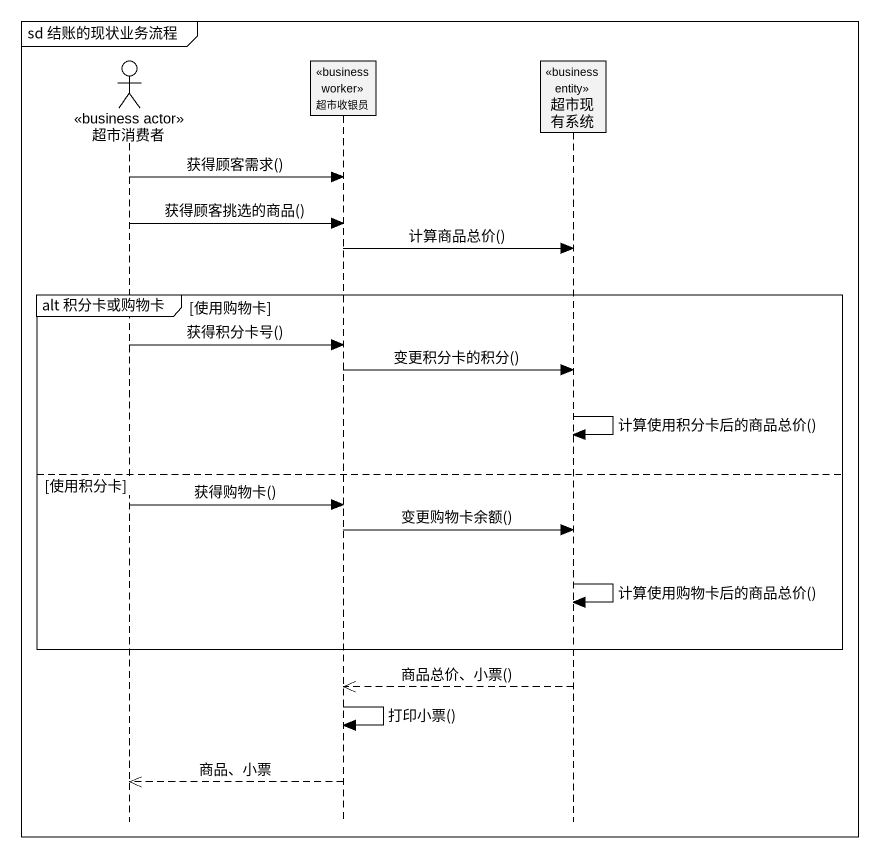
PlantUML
@startuml
mainframe sd 结账的现状业务流程
hide footbox
actor 超市消费者 <<business actor>>
participant 超市收银员 <<business worker>>
participant 超市现有系统 <<business entity>>

超市消费者 -> 超市收银员 : 获得顾客需求()
超市消费者 -> 超市收银员 : 获得顾客挑选的商品()
超市收银员 -> 超市现有系统 : 计算商品总价()
group alt 积分卡或购物卡 [使用购物卡]
  超市消费者 -> 超市收银员 : 获得积分卡号()
  超市收银员 -> 超市现有系统 : 变更积分卡的积分()
  超市现有系统 -> 超市现有系统 : 计算使用积分卡后的商品总价()
else 使用积分卡
  超市消费者 -> 超市收银员 : 获得购物卡()
  超市收银员 -> 超市现有系统 : 变更购物卡余额()
  超市现有系统 -> 超市现有系统 : 计算使用购物卡后的商品总价()
end
超市现有系统 -->> 超市收银员 : 商品总价、小票()
超市收银员 -> 超市收银员 : 打印小票()
超市收银员 -->> 超市消费者 : 商品、小票
@enduml
